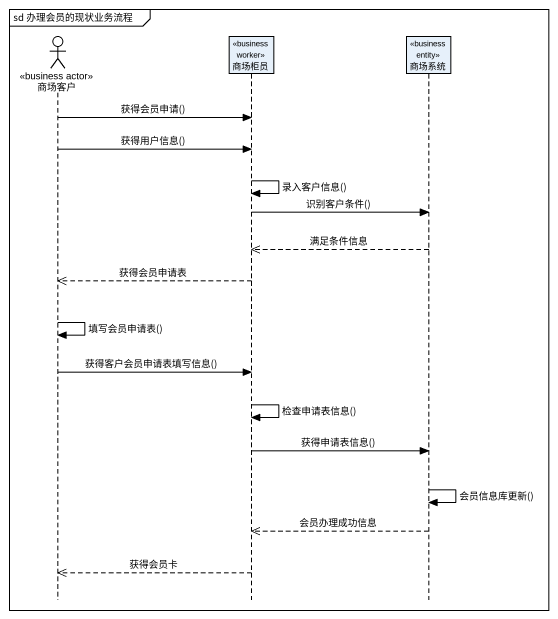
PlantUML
@startuml
mainframe sd 办理会员的现状业务流程
hide footbox
actor 商场客户 <<business actor>>
participant 商场柜员 <<business worker>>
participant 商场系统 <<business entity>>

商场客户 -> 商场柜员 : 获得会员申请()
商场客户 -> 商场柜员 : 获得用户信息()
商场柜员 -> 商场柜员 : 录入客户信息()
商场柜员 -> 商场系统 : 识别客户条件()
商场系统 -->> 商场柜员 : 满足条件信息
商场柜员 -->> 商场客户 : 获得会员申请表
商场客户 -> 商场客户 : 填写会员申请表()
商场客户 -> 商场柜员 : 获得客户会员申请表填写信息()
商场柜员 -> 商场柜员 : 检查申请表信息()
商场柜员 -> 商场系统 : 获得申请表信息()
商场系统 -> 商场系统 : 会员信息库更新()
商场系统 -->> 商场柜员 : 会员办理成功信息
商场柜员 -->> 商场客户 : 获得会员卡
@enduml
